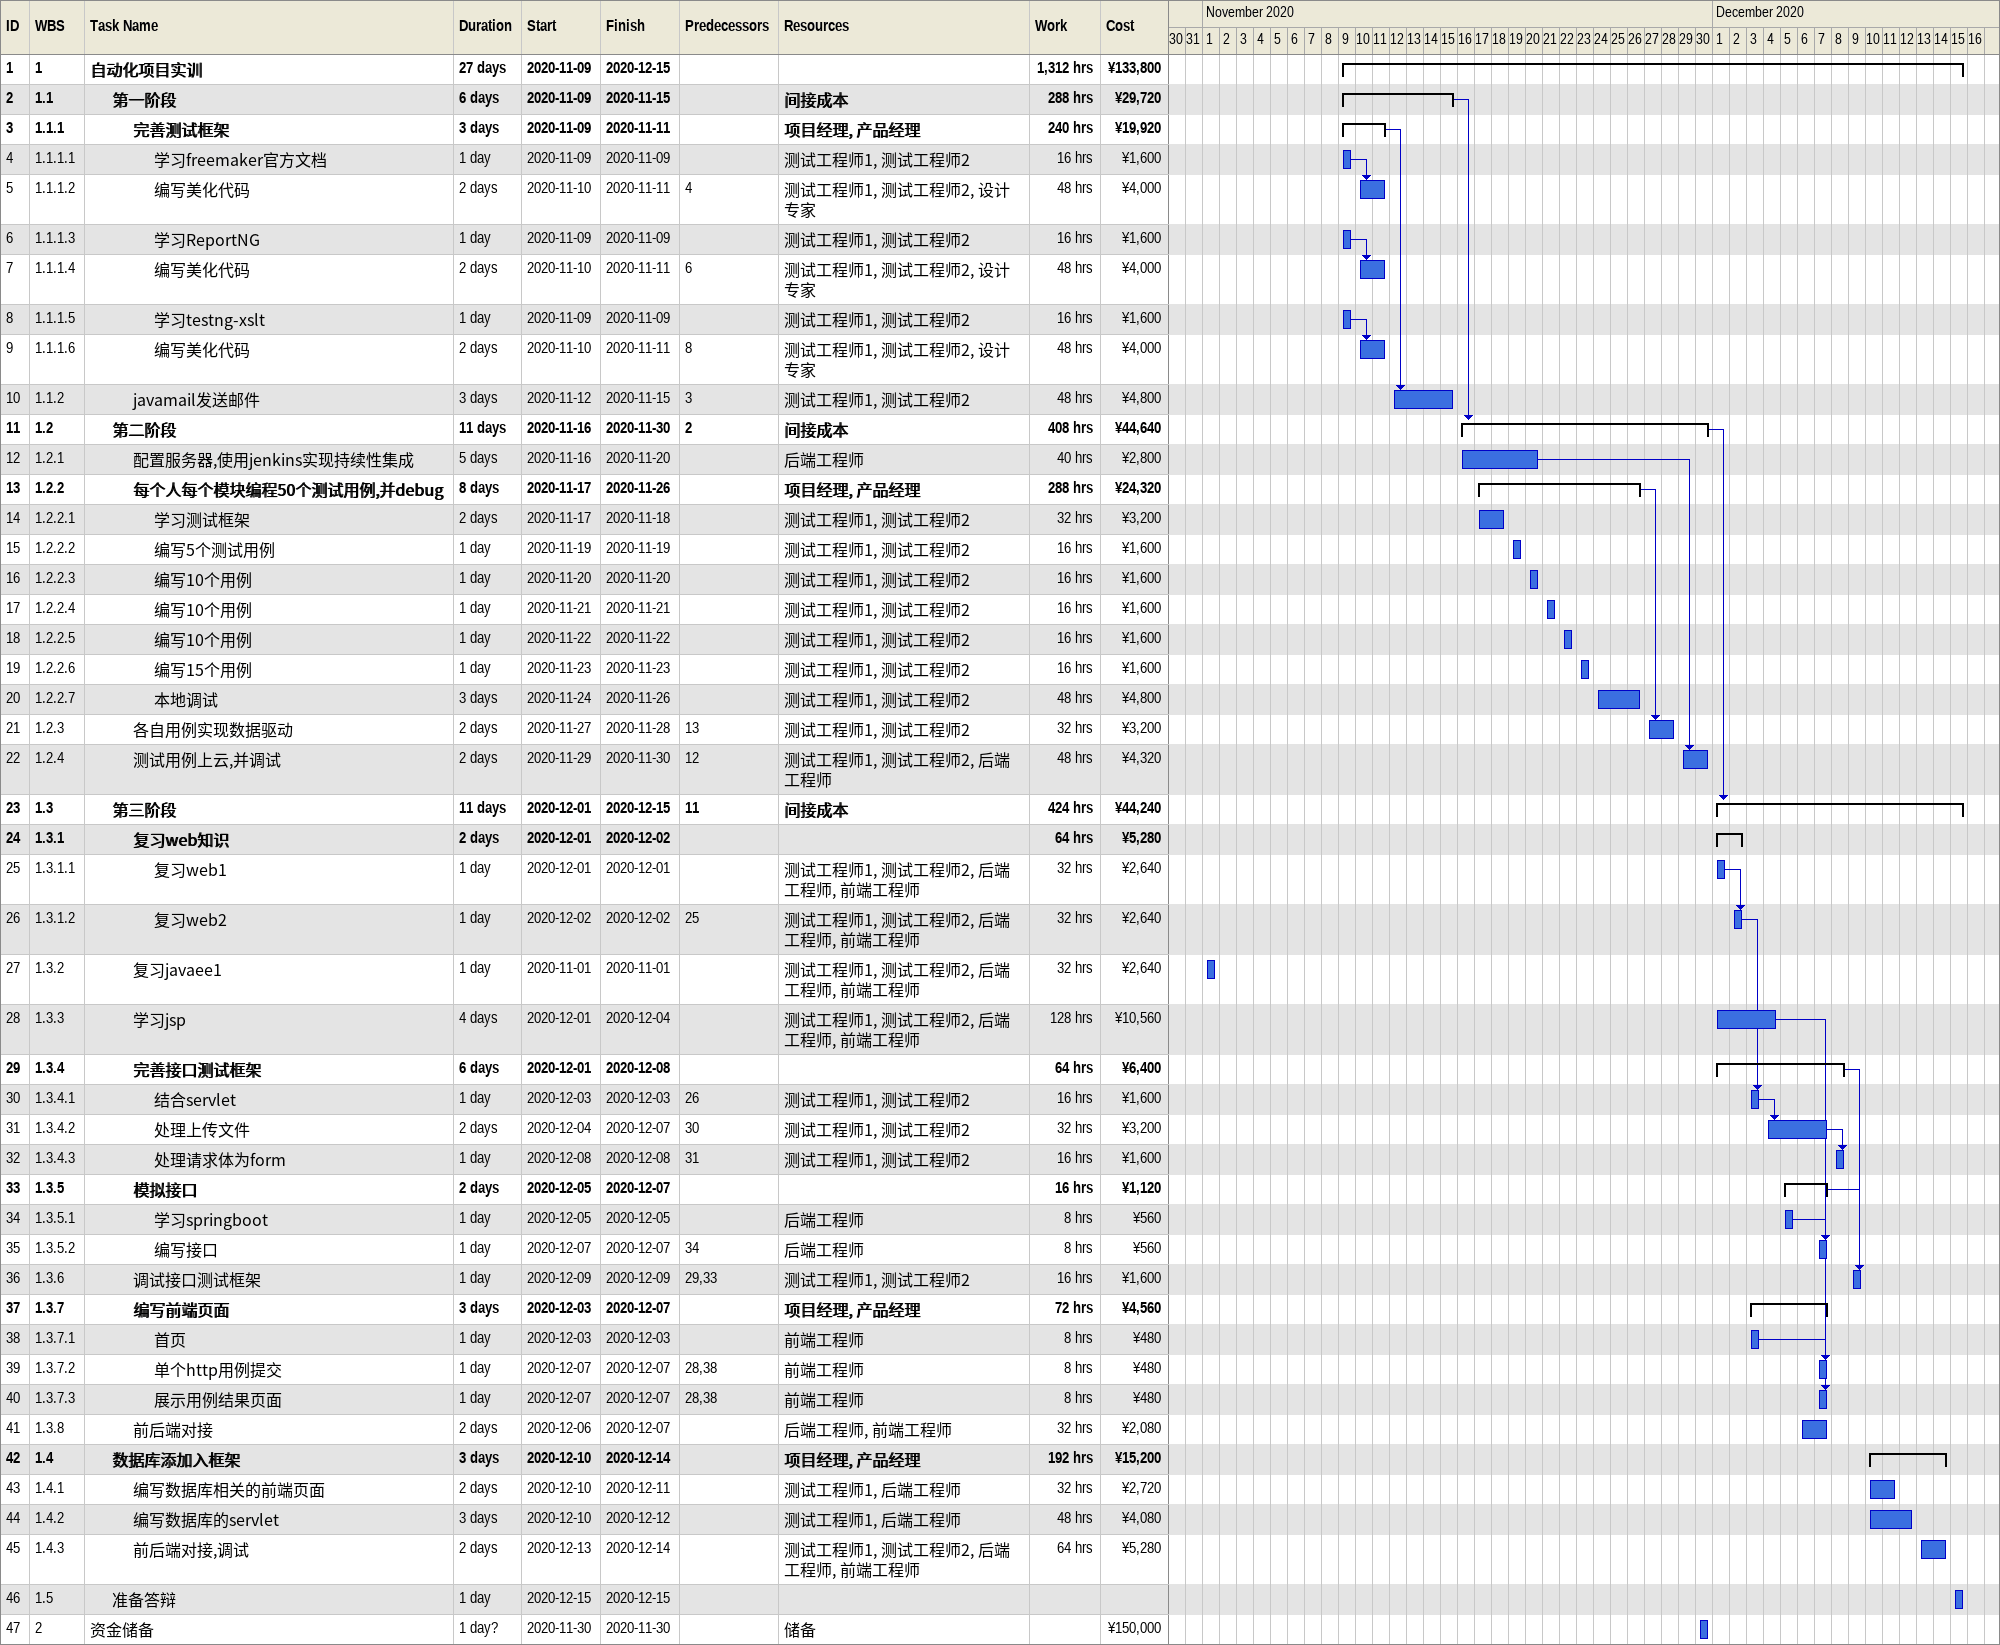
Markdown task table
| ID | WBS | Task | Duration | Start | Finish | Predecessors | Resources | Work (h) | Cost (¥) |
|---|---|---|---|---|---|---|---|---|---|
| 1 | 1 | **自动化项目实训** | 27d | 2020-11-09 | 2020-12-15 |  |  | 1312 | 133800 |
| 2 | 1.1 | **第一阶段** | 6d | 2020-11-09 | 2020-11-15 |  | 间接成本 | 288 | 29720 |
| 3 | 1.1.1 | **完善测试框架** | 3d | 2020-11-09 | 2020-11-11 |  | 项目经理, 产品经理 | 240 | 19920 |
| 4 | 1.1.1.1 | 学习freemaker官方文档 | 1d | 2020-11-09 | 2020-11-09 |  | 测试工程师1, 测试工程师2 | 16 | 1600 |
| 5 | 1.1.1.2 | 编写美化代码 | 2d | 2020-11-10 | 2020-11-11 | 4 | 测试工程师1, 测试工程师2, 设计专家 | 48 | 4000 |
| 6 | 1.1.1.3 | 学习ReportNG | 1d | 2020-11-09 | 2020-11-09 |  | 测试工程师1, 测试工程师2 | 16 | 1600 |
| 7 | 1.1.1.4 | 编写美化代码 | 2d | 2020-11-10 | 2020-11-11 | 6 | 测试工程师1, 测试工程师2, 设计专家 | 48 | 4000 |
| 8 | 1.1.1.5 | 学习testng-xslt | 1d | 2020-11-09 | 2020-11-09 |  | 测试工程师1, 测试工程师2 | 16 | 1600 |
| 9 | 1.1.1.6 | 编写美化代码 | 2d | 2020-11-10 | 2020-11-11 | 8 | 测试工程师1, 测试工程师2, 设计专家 | 48 | 4000 |
| 10 | 1.1.2 | javamail发送邮件 | 3d | 2020-11-12 | 2020-11-15 | 3 | 测试工程师1, 测试工程师2 | 48 | 4800 |
| 11 | 1.2 | **第二阶段** | 11d | 2020-11-16 | 2020-11-30 | 2 | 间接成本 | 408 | 44640 |
| 12 | 1.2.1 | 配置服务器,使用jenkins实现持续性集成 | 5d | 2020-11-16 | 2020-11-20 |  | 后端工程师 | 40 | 2800 |
| 13 | 1.2.2 | **每个人每个模块编程50个测试用例,并debug** | 8d | 2020-11-17 | 2020-11-26 |  | 项目经理, 产品经理 | 288 | 24320 |
| 14 | 1.2.2.1 | 学习测试框架 | 2d | 2020-11-17 | 2020-11-18 |  | 测试工程师1, 测试工程师2 | 32 | 3200 |
| 15 | 1.2.2.2 | 编写5个测试用例 | 1d | 2020-11-19 | 2020-11-19 |  | 测试工程师1, 测试工程师2 | 16 | 1600 |
| 16 | 1.2.2.3 | 编写10个用例 | 1d | 2020-11-20 | 2020-11-20 |  | 测试工程师1, 测试工程师2 | 16 | 1600 |
| 17 | 1.2.2.4 | 编写10个用例 | 1d | 2020-11-21 | 2020-11-21 |  | 测试工程师1, 测试工程师2 | 16 | 1600 |
| 18 | 1.2.2.5 | 编写10个用例 | 1d | 2020-11-22 | 2020-11-22 |  | 测试工程师1, 测试工程师2 | 16 | 1600 |
| 19 | 1.2.2.6 | 编写15个用例 | 1d | 2020-11-23 | 2020-11-23 |  | 测试工程师1, 测试工程师2 | 16 | 1600 |
| 20 | 1.2.2.7 | 本地调试 | 3d | 2020-11-24 | 2020-11-26 |  | 测试工程师1, 测试工程师2 | 48 | 4800 |
| 21 | 1.2.3 | 各自用例实现数据驱动 | 2d | 2020-11-27 | 2020-11-28 | 13 | 测试工程师1, 测试工程师2 | 32 | 3200 |
| 22 | 1.2.4 | 测试用例上云,并调试 | 2d | 2020-11-29 | 2020-11-30 | 12 | 测试工程师1, 测试工程师2, 后端工程师 | 48 | 4320 |
| 23 | 1.3 | **第三阶段** | 11d | 2020-12-01 | 2020-12-15 | 11 | 间接成本 | 424 | 44240 |
| 24 | 1.3.1 | **复习web知识** | 2d | 2020-12-01 | 2020-12-02 |  |  | 64 | 5280 |
| 25 | 1.3.1.1 | 复习web1 | 1d | 2020-12-01 | 2020-12-01 |  | 测试工程师1, 测试工程师2, 后端工程师, 前端工程师 | 32 | 2640 |
| 26 | 1.3.1.2 | 复习web2 | 1d | 2020-12-02 | 2020-12-02 | 25 | 测试工程师1, 测试工程师2, 后端工程师, 前端工程师 | 32 | 2640 |
| 27 | 1.3.2 | 复习javaee1 | 1d | 2020-11-01 | 2020-11-01 |  | 测试工程师1, 测试工程师2, 后端工程师, 前端工程师 | 32 | 2640 |
| 28 | 1.3.3 | 学习jsp | 4d | 2020-12-01 | 2020-12-04 |  | 测试工程师1, 测试工程师2, 后端工程师, 前端工程师 | 128 | 10560 |
| 29 | 1.3.4 | **完善接口测试框架** | 6d | 2020-12-01 | 2020-12-08 |  |  | 64 | 6400 |
| 30 | 1.3.4.1 | 结合servlet | 1d | 2020-12-03 | 2020-12-03 | 26 | 测试工程师1, 测试工程师2 | 16 | 1600 |
| 31 | 1.3.4.2 | 处理上传文件 | 2d | 2020-12-04 | 2020-12-07 | 30 | 测试工程师1, 测试工程师2 | 32 | 3200 |
| 32 | 1.3.4.3 | 处理请求体为form | 1d | 2020-12-08 | 2020-12-08 | 31 | 测试工程师1, 测试工程师2 | 16 | 1600 |
| 33 | 1.3.5 | **模拟接口** | 2d | 2020-12-05 | 2020-12-07 |  |  | 16 | 1120 |
| 34 | 1.3.5.1 | 学习springboot | 1d | 2020-12-05 | 2020-12-05 |  | 后端工程师 | 8 | 560 |
| 35 | 1.3.5.2 | 编写接口 | 1d | 2020-12-07 | 2020-12-07 | 34 | 后端工程师 | 8 | 560 |
| 36 | 1.3.6 | 调试接口测试框架 | 1d | 2020-12-09 | 2020-12-09 | 29, 33 | 测试工程师1, 测试工程师2 | 16 | 1600 |
| 37 | 1.3.7 | **编写前端页面** | 3d | 2020-12-03 | 2020-12-07 |  | 项目经理, 产品经理 | 72 | 4560 |
| 38 | 1.3.7.1 | 首页 | 1d | 2020-12-03 | 2020-12-03 |  | 前端工程师 | 8 | 480 |
| 39 | 1.3.7.2 | 单个http用例提交 | 1d | 2020-12-07 | 2020-12-07 | 28, 38 | 前端工程师 | 8 | 480 |
| 40 | 1.3.7.3 | 展示用例结果页面 | 1d | 2020-12-07 | 2020-12-07 | 28, 38 | 前端工程师 | 8 | 480 |
| 41 | 1.3.8 | 前后端对接 | 2d | 2020-12-06 | 2020-12-07 |  | 后端工程师, 前端工程师 | 32 | 2080 |
| 42 | 1.4 | **数据库添加入框架** | 3d | 2020-12-10 | 2020-12-14 |  | 项目经理, 产品经理 | 192 | 15200 |
| 43 | 1.4.1 | 编写数据库相关的前端页面 | 2d | 2020-12-10 | 2020-12-11 |  | 测试工程师1, 后端工程师 | 32 | 2720 |
| 44 | 1.4.2 | 编写数据库的servlet | 3d | 2020-12-10 | 2020-12-12 |  | 测试工程师1, 后端工程师 | 48 | 4080 |
| 45 | 1.4.3 | 前后端对接,调试 | 2d | 2020-12-13 | 2020-12-14 |  | 测试工程师1, 测试工程师2, 后端工程师, 前端工程师 | 64 | 5280 |
| 46 | 1.5 | 准备答辩 | 1d | 2020-12-15 | 2020-12-15 |  |  |  |  |
| 47 | 2 | 资金储备 | 1d? | 2020-11-30 | 2020-11-30 |  | 储备 |  | 150000 |
